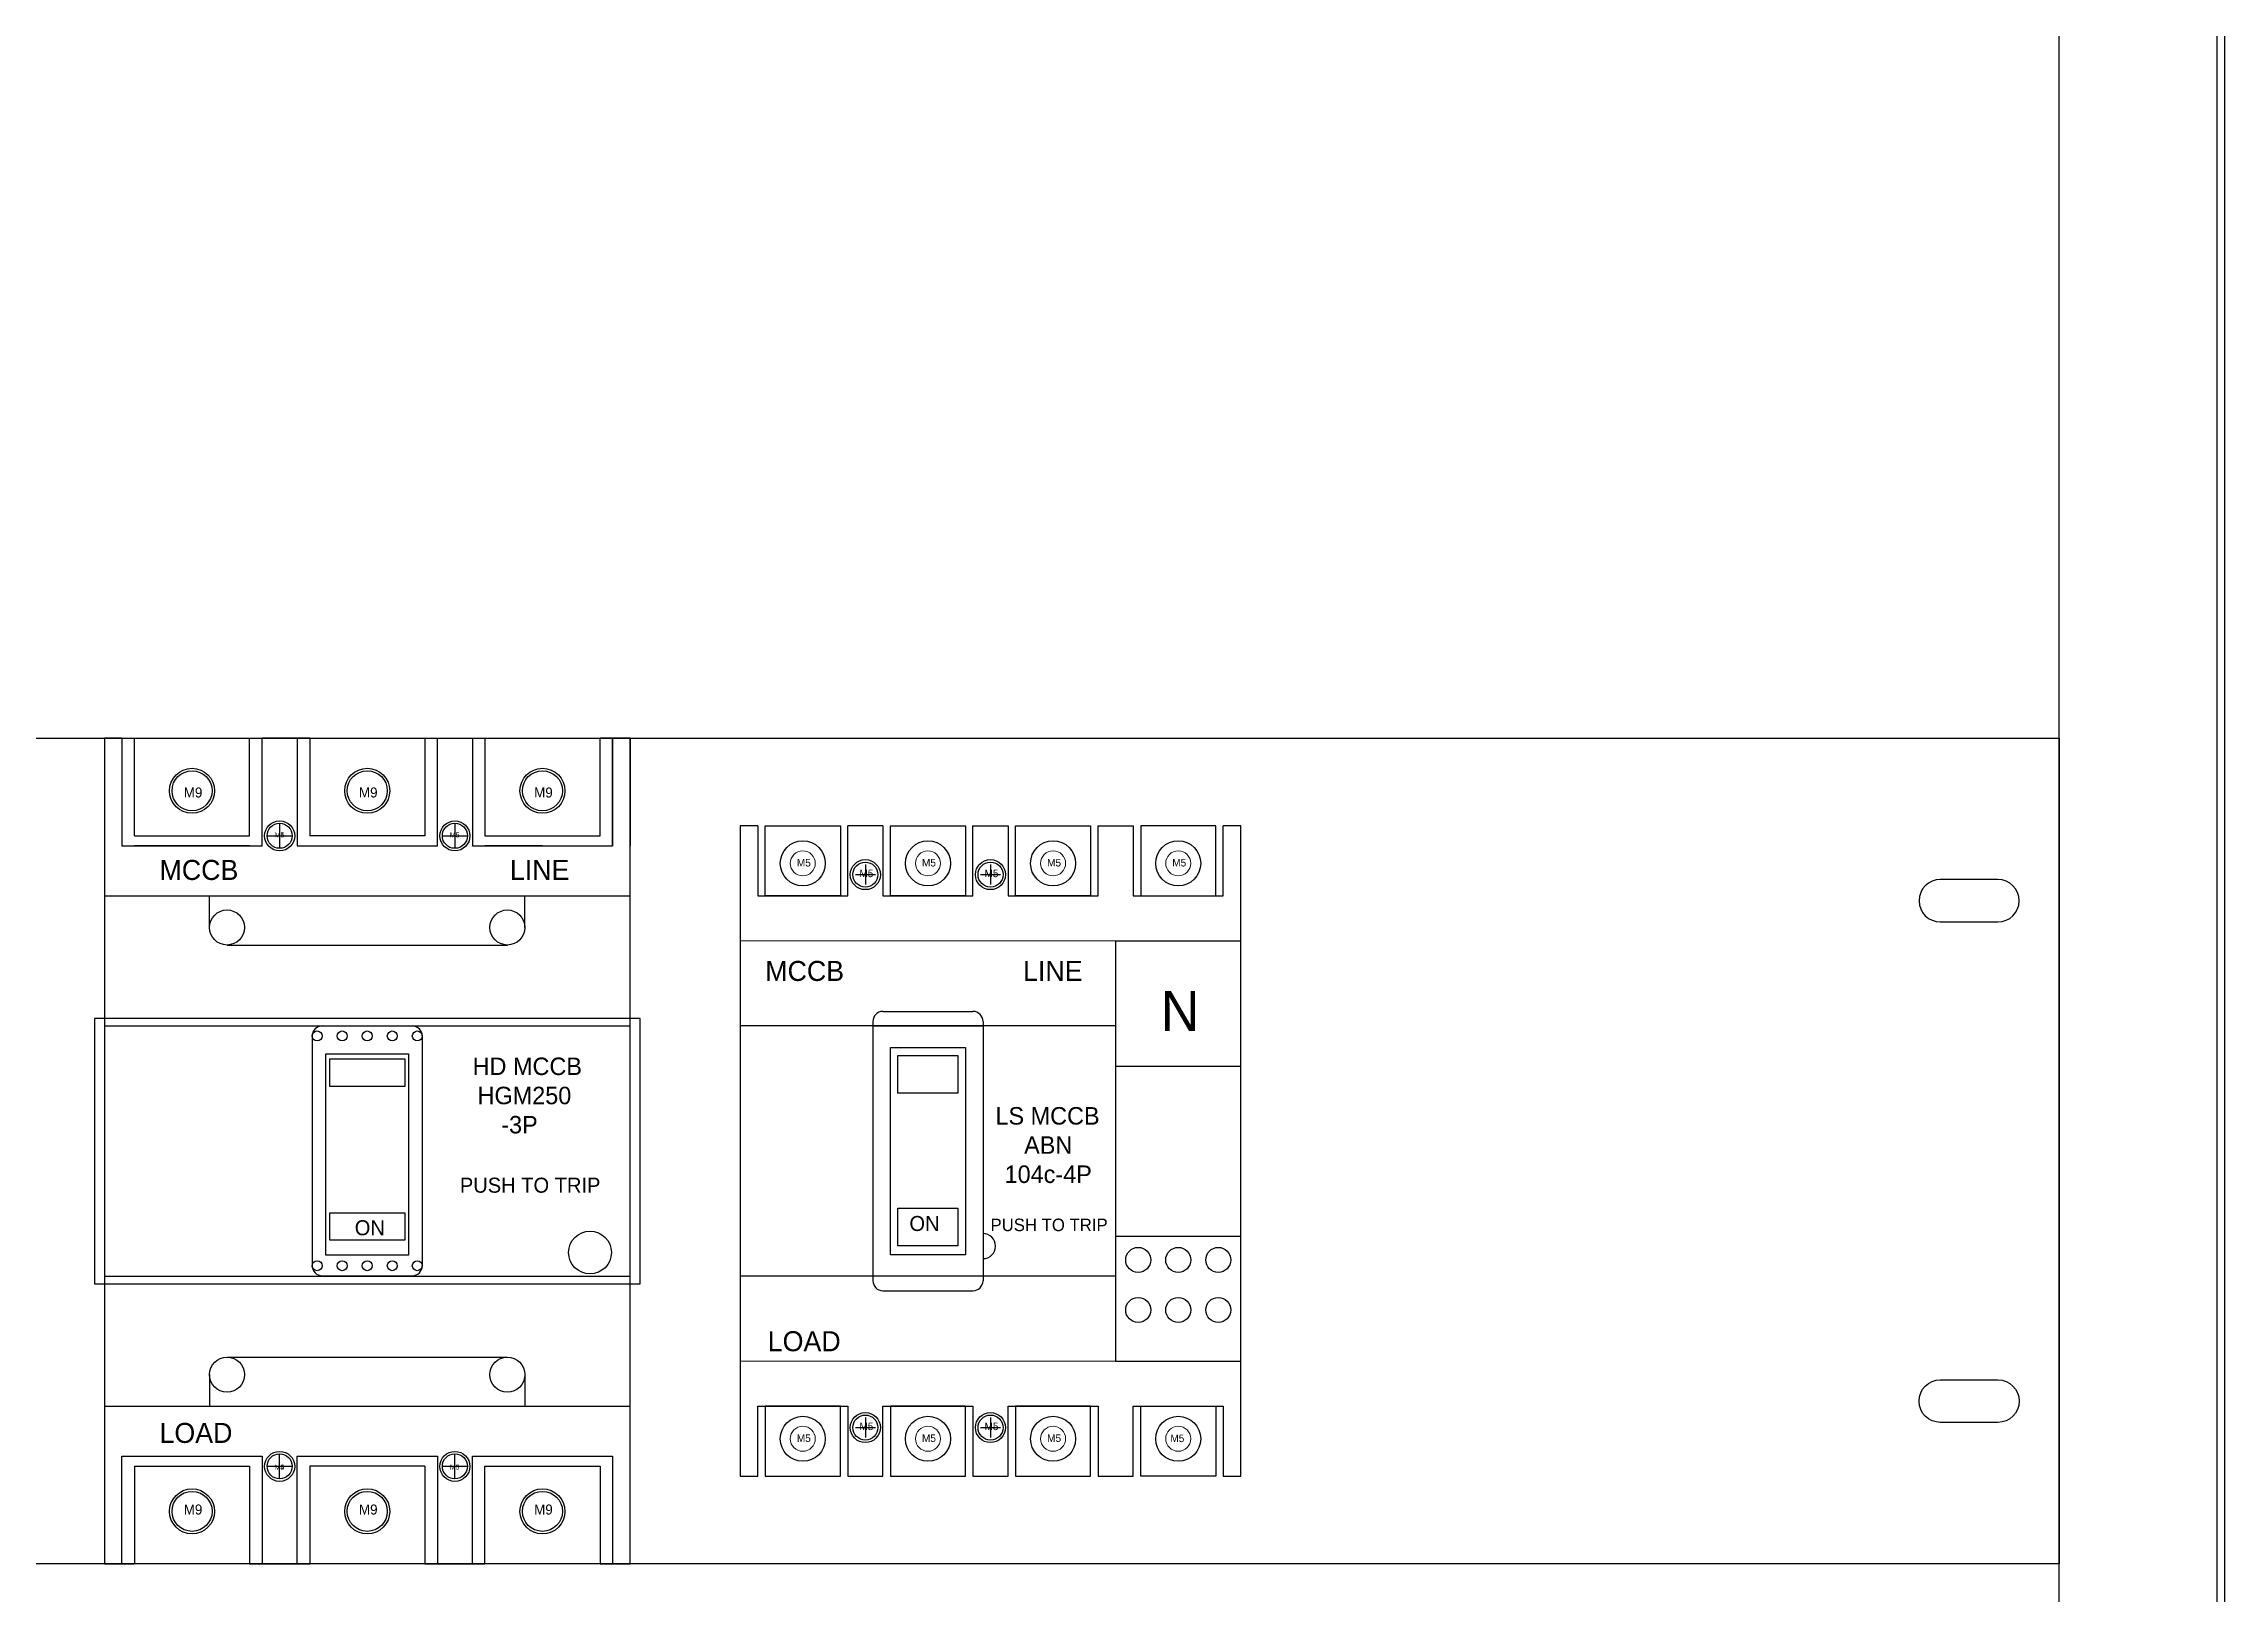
# Model space of a CAD drawing. Header units: millimetres. Extents: x 0 to 6523, y 0 to 4612.
# Drawn here: x 2728.7 to 3164.4, y 2919 to 3228.9 of the extents above; entities that cross this region are included whole.
import ezdxf

# ---------------------------------------------------------------- set-up
doc = ezdxf.new("R2010")
doc.units = ezdxf.units.MM
doc.layers.add('CNC', color=7, linetype='Continuous')
doc.layers.add('E_Electrical Equipment', color=35, linetype='Continuous', lineweight=5)

# ---------------------------------------------------------------- blocks, each defined once
blk = doc.blocks.new('HYUNDAI MCCB HGM250-3P')
for p, q in [((-22895.42, 7472.37), (-22891.92, 7472.37)), ((-22895.42, 7472.37), (-22891.92, 7472.37)), ((-22863.92, 7472.37), (-22856.92, 7472.37)), ((-22863.92, 7472.37), (-22856.92, 7472.37)), ((-22863.92, 7472.37), (-22856.92, 7472.37)), ((-22863.92, 7472.37), (-22856.92, 7472.37)), ((-22793.92, 7472.37), (-22790.42, 7472.37)), ((-22895.42, 7440.87), (-22790.42, 7440.87)), ((-22874.42, 7434.55), (-22874.42, 7440.87)), ((-22811.42, 7434.55), (-22811.42, 7440.87)), ((-22870.92, 7431.05), (-22814.92, 7431.05)), ((-22895.42, 7414.87), (-22853.92, 7414.87)), ((-22853.92, 7414.87), (-22790.42, 7414.87)), ((-22851.92, 7414.87), (-22833.92, 7414.87)), ((-22853.92, 7412.87), (-22853.92, 7366.96)), ((-22831.92, 7412.87), (-22831.92, 7366.96)), ((-22895.42, 7364.87), (-22853.92, 7364.87)), ((-22853.92, 7364.87), (-22790.42, 7364.87)), ((-22851.92, 7364.96), (-22833.92, 7364.96)), ((-22874.42, 7345.19), (-22874.42, 7338.87)), ((-22870.92, 7348.69), (-22814.92, 7348.69)), ((-22811.42, 7345.19), (-22811.42, 7338.87)), ((-22895.42, 7338.87), (-22790.42, 7338.87)), ((-22895.42, 7307.37), (-22891.92, 7307.37)), ((-22895.42, 7307.37), (-22889.5, 7307.37)), ((-22863.92, 7307.37), (-22856.92, 7307.37)), ((-22863.92, 7307.37), (-22856.92, 7307.37)), ((-22863.92, 7307.37), (-22856.92, 7307.37)), ((-22863.92, 7307.37), (-22854.42, 7307.37)), ((-22831.42, 7307.37), (-22819.42, 7307.37)), ((-22828.92, 7307.37), (-22821.92, 7307.37)), ((-22828.92, 7307.37), (-22821.92, 7307.37)), ((-22828.92, 7307.37), (-22821.92, 7307.37)), ((-22796.42, 7307.37), (-22790.42, 7307.37))]:
    blk.add_line(p, q)
at = {"color": 1}
for p, q in [((-22891.92, 7472.37), (-22891.92, 7450.87)), ((-22889.42, 7452.87), (-22889.42, 7472.33)), ((-22866.42, 7452.87), (-22866.42, 7472.37)), ((-22863.92, 7450.87), (-22863.92, 7472.37)), ((-22891.92, 7450.87), (-22863.92, 7450.87)), ((-22889.42, 7452.87), (-22866.42, 7452.87)), ((-22891.92, 7328.87), (-22863.92, 7328.87)), ((-22891.92, 7307.37), (-22891.92, 7328.87)), ((-22863.92, 7328.87), (-22863.92, 7307.37)), ((-22889.42, 7326.87), (-22889.42, 7307.4)), ((-22889.42, 7326.87), (-22866.42, 7326.87)), ((-22866.42, 7326.87), (-22866.42, 7307.37))]:
    blk.add_line(p, q, dxfattribs=at)
at = {"color": 0}
for p, q in [((-22889.42, 7472.33), (-22891.92, 7472.33)), ((-22889.42, 7452.87), (-22889.42, 7472.33)), ((-22866.42, 7472.37), (-22863.92, 7472.37)), ((-22863.92, 7472.37), (-22856.92, 7472.37)), ((-22854.42, 7472.37), (-22856.92, 7472.37)), ((-22831.42, 7472.37), (-22819.42, 7472.33)), ((-22828.92, 7472.37), (-22821.92, 7472.37)), ((-22826.42, 7472.37), (-22824.42, 7472.37)), ((-22793.92, 7472.37), (-22796.42, 7472.37)), ((-22796.42, 7472.37), (-22790.42, 7472.37)), ((-22793.92, 7472.37), (-22793.92, 7450.87)), ((-22790.42, 7472.37), (-22790.42, 7461.87)), ((-22790.42, 7461.87), (-22790.42, 7450.87)), ((-22866.42, 7450.87), (-22889.42, 7450.87)), ((-22807.92, 7450.87), (-22819.42, 7450.87)), ((-22790.42, 7389.87), (-22790.42, 7452.87)), ((-22790.42, 7317.87), (-22790.42, 7328.87)), ((-22889.42, 7326.87), (-22889.42, 7307.4)), ((-22790.42, 7307.37), (-22790.42, 7317.87)), ((-22866.42, 7307.37), (-22863.92, 7307.37)), ((-22826.42, 7307.37), (-22824.42, 7307.37))]:
    blk.add_line(p, q, dxfattribs=at)
at = {"color": 2}
for p, q in [((-22856.92, 7472.37), (-22856.92, 7450.87)), ((-22854.42, 7472.37), (-22854.42, 7452.87)), ((-22831.42, 7472.37), (-22831.42, 7452.87)), ((-22828.92, 7450.87), (-22828.92, 7472.37)), ((-22856.92, 7450.87), (-22828.92, 7450.87)), ((-22831.42, 7452.87), (-22854.42, 7452.87)), ((-22856.92, 7328.87), (-22828.92, 7328.87)), ((-22856.92, 7307.37), (-22856.92, 7328.87)), ((-22828.92, 7328.87), (-22828.92, 7307.37)), ((-22831.42, 7326.87), (-22854.42, 7326.87)), ((-22854.42, 7326.87), (-22854.42, 7307.37)), ((-22831.42, 7326.87), (-22831.42, 7307.37))]:
    blk.add_line(p, q, dxfattribs=at)
at = {"color": 8}
for p, q in [((-22826.42, 7472.37), (-22824.42, 7472.37)), ((-22826.42, 7307.37), (-22824.42, 7307.37))]:
    blk.add_line(p, q, dxfattribs=at)
at = {"color": 5}
for p, q in [((-22821.92, 7472.37), (-22821.92, 7450.87)), ((-22819.42, 7472.37), (-22819.42, 7452.87)), ((-22796.42, 7452.87), (-22796.42, 7472.37)), ((-22793.92, 7450.87), (-22793.92, 7472.37)), ((-22821.92, 7450.87), (-22793.92, 7450.87)), ((-22819.42, 7452.87), (-22796.42, 7452.87)), ((-22821.92, 7328.87), (-22793.92, 7328.87)), ((-22821.92, 7307.37), (-22821.92, 7328.87)), ((-22793.92, 7328.87), (-22793.92, 7307.37)), ((-22819.42, 7326.87), (-22796.42, 7326.87)), ((-22819.42, 7307.37), (-22819.42, 7326.87)), ((-22796.42, 7326.87), (-22796.42, 7307.37))]:
    blk.add_line(p, q, dxfattribs=at)
at = {"color": 4}
for p, q in [((-22860.42, 7455.37), (-22860.42, 7450.37)), ((-22860.42, 7455.37), (-22860.42, 7450.37)), ((-22825.42, 7455.37), (-22825.42, 7450.37)), ((-22825.42, 7455.37), (-22825.42, 7450.37)), ((-22862.92, 7452.87), (-22857.92, 7452.87)), ((-22862.92, 7452.87), (-22857.92, 7452.87)), ((-22827.92, 7452.87), (-22822.92, 7452.87)), ((-22827.92, 7452.87), (-22822.92, 7452.87)), ((-22860.42, 7324.37), (-22860.42, 7329.37)), ((-22860.42, 7324.37), (-22860.42, 7329.37)), ((-22825.42, 7324.37), (-22825.42, 7329.37)), ((-22825.42, 7324.37), (-22825.42, 7329.37)), ((-22862.92, 7326.87), (-22857.92, 7326.87)), ((-22862.92, 7326.87), (-22857.92, 7326.87)), ((-22827.92, 7326.87), (-22822.92, 7326.87)), ((-22827.92, 7326.87), (-22822.92, 7326.87))]:
    blk.add_line(p, q, dxfattribs=at)
at = {"lineweight": 30}
for points in [[(-22891.92, 7472.37), (-22895.42, 7472.37), (-22895.42, 7307.37), (-22891.92, 7307.37)], [(-22856.92, 7472.37), (-22863.92, 7472.37)], [(-22863.92, 7472.37), (-22856.92, 7472.37)], [(-22793.92, 7307.37), (-22790.42, 7307.37), (-22790.42, 7472.37), (-22793.92, 7472.37)], [(-22856.92, 7307.37), (-22863.92, 7307.37)], [(-22863.92, 7307.37), (-22856.92, 7307.37)], [(-22821.92, 7307.37), (-22828.92, 7307.37)], [(-22828.92, 7307.37), (-22821.92, 7307.37)]]:
    blk.add_lwpolyline(points, dxfattribs=at)
at = {"color": 4}
blk.add_lwpolyline([(-22897.42, 7363.37), (-22788.42, 7363.37), (-22788.42, 7416.37), (-22897.42, 7416.37)], close=True, dxfattribs=at)
for points in [[(-22851.17, 7409.31), (-22834.67, 7409.31), (-22834.67, 7369.05), (-22851.17, 7369.05)], [(-22850.42, 7408.3), (-22835.42, 7408.3), (-22835.42, 7402.8), (-22850.42, 7402.8)], [(-22850.42, 7377.55), (-22835.42, 7377.55), (-22835.42, 7372.05), (-22850.42, 7372.05)]]:
    blk.add_lwpolyline(points, close=True)
at = {"color": 1}
for centre in [(-22877.92, 7461.87), (-22877.92, 7317.87)]:
    blk.add_circle(centre, 4.5, dxfattribs=at)
for centre, radius in [((-22877.92, 7461.87), 4), ((-22842.92, 7461.87), 4), ((-22807.92, 7461.87), 4), ((-22870.92, 7434.55), 3.5), ((-22814.92, 7434.55), 3.5), ((-22852.92, 7412.87), 1), ((-22847.92, 7412.87), 1), ((-22842.92, 7412.87), 1), ((-22837.92, 7412.87), 1), ((-22832.92, 7412.87), 1), ((-22798.42, 7369.59), 4.28), ((-22852.92, 7366.96), 1), ((-22847.92, 7366.96), 1), ((-22842.92, 7366.96), 1), ((-22837.92, 7366.96), 1), ((-22832.92, 7366.96), 1), ((-22870.92, 7345.19), 3.5), ((-22814.92, 7345.19), 3.5), ((-22877.92, 7317.87), 4), ((-22842.92, 7317.87), 4), ((-22807.92, 7317.87), 4)]:
    blk.add_circle(centre, radius)
at = {"color": 2}
for centre in [(-22842.92, 7461.87), (-22842.92, 7317.87)]:
    blk.add_circle(centre, 4.5, dxfattribs=at)
at = {"color": 5}
for centre in [(-22807.92, 7461.87), (-22807.92, 7317.87)]:
    blk.add_circle(centre, 4.5, dxfattribs=at)
at = {"color": 4}
for centre in [(-22860.42, 7452.87), (-22860.42, 7452.87), (-22825.42, 7452.87), (-22825.42, 7452.87), (-22860.42, 7326.87), (-22860.42, 7326.87), (-22825.42, 7326.87), (-22825.42, 7326.87)]:
    blk.add_circle(centre, 2.5, dxfattribs=at)
for centre, start, end in [((-22851.92, 7412.87), 90, 180), ((-22833.92, 7412.87), 0, 90), ((-22851.92, 7366.96), 180, 270), ((-22833.92, 7366.96), 270, 0)]:
    blk.add_arc(centre, 2, start, end)
for s, width, insert, char_height, attachment_point in [('M9', 4.4376, (-22879.58, 7460.5), 2, 7), ('M9', 4.4376, (-22844.58, 7460.5), 2, 7), ('M9', 4.4376, (-22809.58, 7460.5), 2, 7), ('MCCB', 14.0775, (-22884.42, 7448.05), 4, 1), ('LINE', 14.0775, (-22814.42, 7448.05), 4, 1), ('\\pi8.285;{\\C1;HD MCCB\\P\\pi9.259;HGM250\\P\\pi9.915;^I-3P}', 37.6867, (-22830.15, 7408.56), 3.5, 1), ('PUSH TO TRIP', 32.2145, (-22824.42, 7384.55), 3, 1), ('ON', 7.2418, (-22845.42, 7376.05), 3, 1), ('LOAD', 14.0775, (-22884.42, 7335.55), 4, 1), ('M9', 4.4376, (-22879.58, 7319.24), 2, 1), ('M9', 4.4376, (-22844.58, 7319.24), 2, 1), ('M9', 4.4376, (-22809.58, 7319.24), 2, 1)]:
    blk.add_mtext_dynamic_manual_height_columns(s, width=width, gutter_width=1, heights=[0], dxfattribs=dict(insert=insert, char_height=char_height, attachment_point=attachment_point))
at = {"color": 4, "char_height": 1}
for s, insert, attachment_point in [('M4', (-22861.42, 7453.55), 1), ('M5', (-22861.42, 7453.55), 1), ('M5', (-22861.42, 7453.55), 1), ('M5', (-22826.42, 7453.55), 1), ('M5', (-22826.42, 7453.55), 1), ('M5', (-22861.42, 7326.19), 7), ('M5', (-22861.42, 7326.19), 7), ('M4', (-22861.42, 7326.19), 7), ('M5', (-22826.42, 7326.19), 7), ('M5', (-22826.42, 7326.19), 7)]:
    blk.add_mtext_dynamic_manual_height_columns(s, width=4.4376, gutter_width=1, heights=[0], dxfattribs=dict(at, insert=insert, attachment_point=attachment_point))
blk = doc.blocks.new('MCCB LS 30AF 4P')
at = {"lineweight": 30}
for p, q in [((46.5, 0), (53.5, 0)), ((71.5, 0), (78.5, 0)), ((71.5, -130), (78.5, -130))]:
    blk.add_line(p, q, dxfattribs=at)
at = {"color": 4}
for p, q in [((25, -7.75), (25, -11.75)), ((50, -7.75), (50, -11.75)), ((23, -9.75), (27, -9.75)), ((48, -9.75), (52, -9.75)), ((23, -120.25), (27, -120.25)), ((25, -118.25), (25, -122.25)), ((48, -120.25), (52, -120.25)), ((50, -118.25), (50, -122.25))]:
    blk.add_line(p, q, dxfattribs=at)
at = {"color": 7}
for p, q in [((53.5, -14), (71.5, -14)), ((78.5, -14), (96.5, -14))]:
    blk.add_line(p, q, dxfattribs=at)
for p, q in [((75, -23), (75, -107)), ((75, -23), (100, -23)), ((26.5, -39.09), (26.5, -90.91)), ((28.5, -37.09), (46.5, -37.09)), ((48.5, -39.09), (48.5, -90.91)), ((75, -40), (0, -40)), ((26.5, -40), (48.5, -40)), ((30, -44.29), (45, -44.29)), ((30, -85.71), (30, -44.29)), ((31.5, -45.91), (43.5, -45.91)), ((31.5, -53.41), (31.5, -45.91)), ((43.5, -45.91), (43.5, -53.41)), ((45, -44.29), (45, -85.71)), ((75, -48), (100, -48)), ((43.5, -53.41), (31.5, -53.41)), ((31.5, -76.41), (43.5, -76.41)), ((31.5, -83.91), (31.5, -76.41)), ((43.5, -76.41), (43.5, -83.91)), ((75, -82), (100, -82)), ((45, -85.71), (30, -85.71)), ((43.5, -83.91), (31.5, -83.91)), ((75, -90), (0, -90)), ((28.5, -92.91), (46.5, -92.91)), ((75, -107), (100, -107))]:
    blk.add_line(p, q)
at = {"lineweight": 30}
for points in [[(3.5, 0), (0, 0), (0, -130), (3.5, -130)], [(3.5, 0), (3.5, -14), (21.5, -14), (21.5, 0)], [(28.5, 0), (21.5, 0)], [(28.5, 0), (28.5, -14), (46.5, -14), (46.5, 0)], [(53.5, 0), (53.5, -14)], [(71.5, -14), (71.5, 0)], [(78.5, 0), (78.5, -14)], [(96.5, -14), (96.5, 0)], [(96.5, -130), (100, -130), (100, 0), (96.5, 0)], [(3.5, -130), (3.5, -116), (21.5, -116), (21.5, -130)], [(28.5, -130), (28.5, -116), (46.5, -116), (46.5, -130)], [(53.5, -130), (53.5, -116), (71.5, -116), (71.5, -130)], [(78.5, -130), (78.5, -116), (96.5, -116), (96.5, -130)], [(21.5, -130), (28.5, -130)], [(46.5, -130), (53.5, -130)]]:
    blk.add_lwpolyline(points, dxfattribs=at)
for centre in [(79.5, -86.75), (87.5, -86.75), (95.5, -86.75), (79.5, -96.75), (87.5, -96.75), (95.5, -96.75)]:
    blk.add_circle(centre, 2.5)
for centre, radius, start, end in [((28.5, -39.09), 2, 90, 180), ((46.5, -39.09), 2, 0, 90), ((48.5, -84), 2.5, 270, 90), ((28.5, -90.91), 2, 180, 270), ((46.5, -90.91), 2, 270, 0)]:
    blk.add_arc(centre, radius, start, end)
at = {"layer": 'E_Electrical Equipment', "color": 0}
for p, q in [((21.5, 0), (28.5, 0)), ((75, -23), (0, -23)), ((75, -107), (0, -107)), ((21.5, -130), (28.5, -130)), ((46.5, -130), (53.5, -130))]:
    blk.add_line(p, q, dxfattribs=at)
for centre in [(12.5, -7.5), (37.5, -7.5), (62.5, -7.5), (87.5, -7.5), (12.5, -122.5), (37.5, -122.5), (62.5, -122.5), (87.5, -122.5)]:
    blk.add_circle(centre, 2.5, dxfattribs=at)
blk.add_text('ON', height=3).set_placement((33.8, -80.97))
at = {"color": 3, "char_height": 1.5, "attachment_point": 1}
for insert in [(11.31, -6.63), (36.31, -6.63), (61.31, -6.63), (86.31, -6.63), (11.31, -121.63), (36.31, -121.63), (61.31, -121.63), (85.93, -121.66)]:
    blk.add_mtext_dynamic_manual_height_columns('{\\C7;M5}', width=4.3385, gutter_width=1, heights=[0], dxfattribs=dict(at, insert=insert))
at = {"color": 1, "char_height": 1.5, "attachment_point": 1}
for insert in [(23.81, -8.76), (48.81, -8.76), (23.81, -119.26), (48.81, -119.26)]:
    blk.add_mtext_dynamic_manual_height_columns('M5', width=4.3385, gutter_width=1, heights=[0], dxfattribs=dict(at, insert=insert))
at = {"attachment_point": 1}
for s, width, insert, char_height in [('MCCB', 14.0775, (5, -27), 4), ('LINE', 14.0775, (56.5, -27), 4), ('N', 14.0775, (84, -33), 8), ('PUSH TO TRIP', 37.6575, (50, -78.5), 2.5), ('LOAD', 14.0775, (5.5, -101), 4)]:
    blk.add_mtext_dynamic_manual_height_columns(s, width=width, gutter_width=1, heights=[0], dxfattribs=dict(at, insert=insert, char_height=char_height))
blk = doc.blocks.new('LS 100AF 4P')
at = {"color": 1}
for points in [[(-5131.91, 3472.65), (-5116.91, 3472.65), (-5116.91, 3458.65), (-5131.91, 3458.65)], [(-5131.91, 3342.65), (-5116.91, 3342.65), (-5116.91, 3356.65), (-5131.91, 3356.65)]]:
    blk.add_lwpolyline(points, close=True, dxfattribs=at)
at = {"color": 2}
for points in [[(-5106.91, 3472.65), (-5091.91, 3472.65), (-5091.91, 3458.65), (-5106.91, 3458.65)], [(-5106.91, 3342.65), (-5091.91, 3342.65), (-5091.91, 3356.65), (-5106.91, 3356.65)]]:
    blk.add_lwpolyline(points, close=True, dxfattribs=at)
at = {"color": 5}
for points in [[(-5081.91, 3472.65), (-5066.91, 3472.65), (-5066.91, 3458.65), (-5081.91, 3458.65)], [(-5081.91, 3342.65), (-5066.91, 3342.65), (-5066.91, 3356.65), (-5081.91, 3356.65)]]:
    blk.add_lwpolyline(points, close=True, dxfattribs=at)
at = {"color": 8}
for points in [[(-5056.91, 3458.65), (-5041.91, 3458.65), (-5041.91, 3472.65), (-5056.91, 3472.65)], [(-5056.91, 3356.65), (-5041.91, 3356.65), (-5041.91, 3342.65), (-5056.91, 3342.65)]]:
    blk.add_lwpolyline(points, close=True, dxfattribs=at)
at = {"color": 1}
for centre in [(-5124.41, 3465.15), (-5124.41, 3350.15)]:
    blk.add_circle(centre, 4.5, dxfattribs=at)
at = {"color": 2}
for centre in [(-5099.41, 3465.15), (-5099.41, 3350.15)]:
    blk.add_circle(centre, 4.5, dxfattribs=at)
at = {"color": 5}
for centre in [(-5074.41, 3465.15), (-5074.41, 3350.15)]:
    blk.add_circle(centre, 4.5, dxfattribs=at)
at = {"color": 8}
for centre in [(-5049.41, 3465.15), (-5049.41, 3350.15)]:
    blk.add_circle(centre, 4.5, dxfattribs=at)
at = {"color": 4}
for centre in [(-5111.91, 3462.9), (-5086.91, 3462.9), (-5111.91, 3352.4), (-5086.91, 3352.4)]:
    blk.add_circle(centre, 2.5, dxfattribs=at)
blk.add_blockref('MCCB LS 30AF 4P', (-5136.91, 3472.65))
at = {"insert": (-5094.21, 3416.44), "char_height": 3.5, "attachment_point": 1}
blk.add_mtext_dynamic_manual_height_columns('\\pi8.28487;{\\C1;LS MCCB\\P\\pi14.01713;ABN\\P\\pi10.11007;104c-4P}', width=37.6867, gutter_width=1, heights=[0], dxfattribs=at)
blk = doc.blocks.new('ovan8.5x20')
at = {"layer": 'CNC', "color": 2, "lineweight": -3}
for p, q in [((5.75, 4.25), (-5.75, 4.25)), ((-5.75, -4.25), (5.75, -4.25))]:
    blk.add_line(p, q, dxfattribs=at)
for centre, start, end in [((-5.75, 0), 90, 270), ((5.75, 0), 270, 90)]:
    blk.add_arc(centre, 4.25, start, end, dxfattribs=at)

msp = doc.modelspace()

# ---------------------------------------------------------------- linework, layer by layer
at = {"color": 7}
for points in [[(3164.36, 2090.08), (2164.36, 2090.08), (2164.36, 4190.08), (3164.36, 4190.08)], [(3162.86, 2091.58), (2165.86, 2091.58), (2165.86, 4188.58), (3162.86, 4188.58)]]:
    msp.add_lwpolyline(points, close=True, dxfattribs=at)
at = {"color": 46}
for points in [[(2197.36, 2123.08), (3131.36, 2123.08), (3131.36, 4157.08), (2197.36, 4157.08)], [(2197.36, 3090.12), (3131.36, 3090.12), (3131.36, 2925.12), (2197.36, 2925.12)]]:
    msp.add_lwpolyline(points, close=True, dxfattribs=at)
at = {"color": 2, "ltscale": 3}
for centre in [(2775.86, 3070.58), (2810.86, 3070.58), (2892.86, 3062.83), (2917.86, 3062.83), (2892.86, 2952.33), (2917.86, 2952.33), (2775.86, 2944.58), (2810.86, 2944.58)]:
    msp.add_circle(centre, 3, dxfattribs=at)

# ---------------------------------------------------------------- block references
at = {"color": 0}
msp.add_blockref('HYUNDAI MCCB HGM250-3P', (25636.28, -4382.28), dxfattribs=at)
msp.add_blockref('LS 100AF 4P', (8004.78, -400.06))
at = {"layer": 'CNC', "lineweight": -3}
msp.add_blockref('ovan8.5x20', (3113.36, 3057.62), dxfattribs=at)
at = {"layer": 'CNC', "lineweight": -3, "xscale": -1, "rotation": 180}
msp.add_blockref('ovan8.5x20', (3113.36, 2957.62), dxfattribs=at)

doc.saveas('drawing.dxf')
